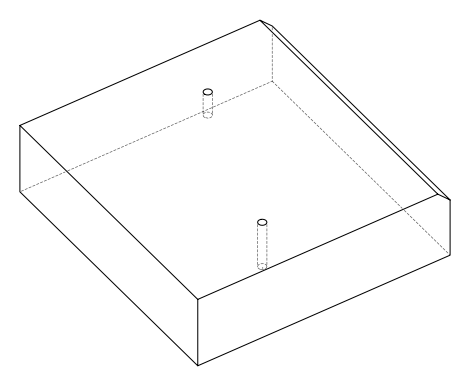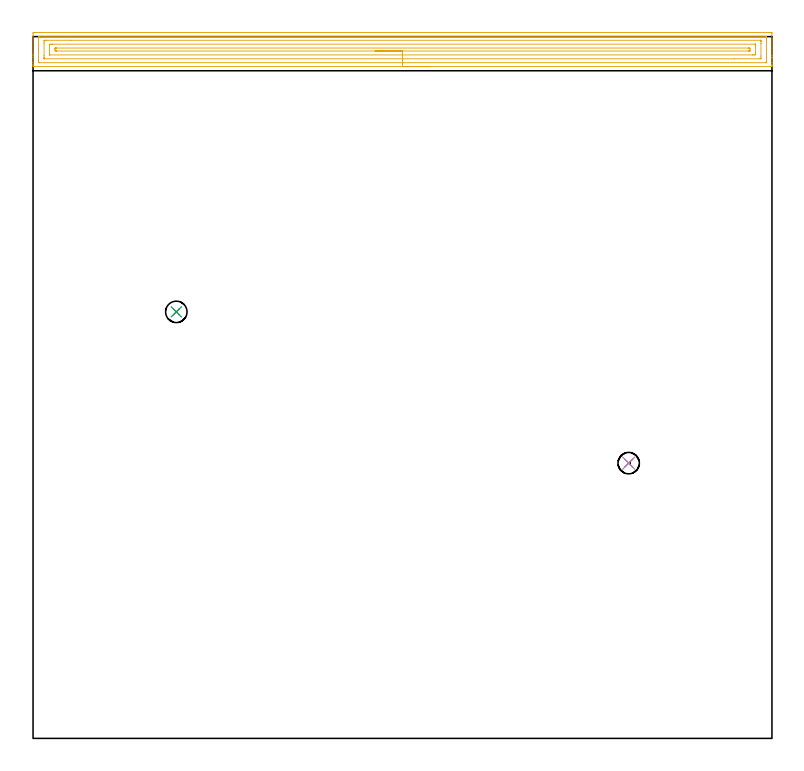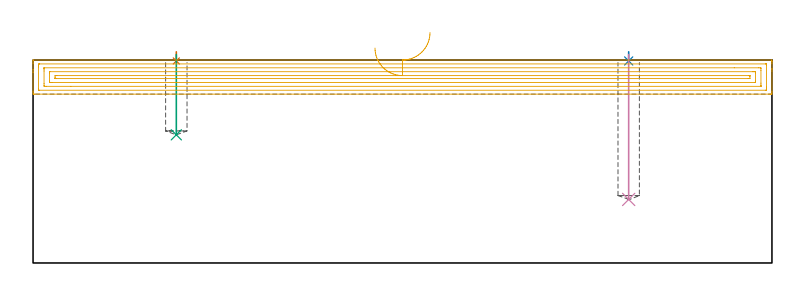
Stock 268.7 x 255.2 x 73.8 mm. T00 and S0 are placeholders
(PLAN: 5 operations, 2 tool changes, 11.4 min)
(1 SPOT_DRILL | STEP1POCKET | NXT0321_9005460120000 | 0.03 min | 0 mm3)
(2 SPOT_DRILL_1 | STEP1POCKET_1 | NXT0321_9005460120000 | 0.03 min | 0 mm3)
(3 DRILL_BLIND_HOLE_INTO_CENTER | STEP1POCKET | NXT0301_049 | 0.12 min | 1250 mm3)
(4 DRILL_BLIND_HOLE_INTO_CENTER_1 | STEP1POCKET_1 | NXT0301_049 | 0.21 min | 2369 mm3)
(5 AREA_MILL | FG_CHAMFER_SURFACE | UGT0205_001 | 10.97 min | 20660 mm3)
(TOOL NXT0321_9005460120000 | NC Spot Drill, 142deg, 12mm, Carbide, Uncoated | D12 PA142 FL30 Z2)
(TOOL NXT0301_049 | Carbide Drill 7.8mm [860.1-0780-039A1-MM 2214] | D7.8 PA140 FL53 Z2)
(TOOL UGT0205_001 | Chamfer Mill 20 x 3 x 45 deg. | D20 FL50 Z2)
(OP 1 SPOT_DRILL)
G17 G21 G94 G90
T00 M6
G54
G17 G0 G90 X52.1 Y155.1 S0 M3
G43 Z83.8 H0
G94 G81 G98 Z73.464 F250. R76.8
G80
M5
M2
(OP 2 SPOT_DRILL_1)
G17 G21 G94 G90
T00 M6
G54
G17 G0 G90 X216.6 Y100.1 S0 M3
G43 Z83.8 H0
G94 G81 G98 Z73.464 F250. R76.8
G80
M5
M2
(OP 3 DRILL_BLIND_HOLE_INTO_CENTER)
G17 G21 G94 G90
T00 M6
G54
G17 G0 G90 X52.1 Y155.1 S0 M3
G43 Z83.8 H1
G94 G81 G98 Z46.6 F250. R75.8
G80
M5
M2
(OP 4 DRILL_BLIND_HOLE_INTO_CENTER_1)
G17 G21 G94 G90
T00 M6
G54
G17 G0 G90 X216.6 Y100.1 S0 M3
G43 Z83.8 H1
G94 G81 G98 Z23.1 F250. R75.8
G80
M5
M2
(OP 5 AREA_MILL)
G17 G21 G94 G90
T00 M6
G54
G17 G0 G90 X144.35 Y244.3 S1061 M3
G43 Z83.8 H0
G94 G1 X144.312 Z82.928 F250.
X144.198 Z82.063
X144.009 Z81.212
X143.747 Z80.38
X143.413 Z79.574
X143.01 Z78.8
X142.542 Z78.064
X142.01 Z77.372
X141.421 Z76.729
X140.778 Z76.139
X140.086 Z75.608
X139.35 Z75.14
X138.576 Z74.737
X137.77 Z74.403
X136.938 Z74.141
X136.086 Z73.952
X135.222 Z73.838
X134.35 Z73.8
X0.149
X0.01 Y244.306 Z73.793
X0. Y244.611 Z73.488
Y245.057 Z73.042
Y245.647 Z72.448
Y247.707 Z70.391
Y248.294 Z69.801
Y248.883 Z69.213
Y255.647 Z62.45
X0.004 Y256.235 Z61.862
X0.009 Y256.691 Z61.406
X0.131 Y256.695 Z61.403
X0.595 Y256.7 Z61.4
X267.636
X268.105 Y256.699 Z61.401
X268.569 Y256.695 Z61.403
X268.691 Y256.691 Z61.406
X268.696 Y256.235 Z61.862
X268.7 Y255.647 Z62.45
Y248.294 Z69.801
Y247.707 Z70.391
Y247.412 Z70.685
Y245.647 Z72.448
Y245.057 Z73.042
Y244.764 Z73.335
Y244.61 Z73.489
X268.69 Y244.306 Z73.793
X268.551 Y244.3 Z73.8
X134.35
Y245.714 Z72.386
X2.378 Y245.715 Z72.385
X2.309
X2.01 Y245.721 Z72.379
X2.007 Y245.817 Z72.283
X2.002 Y246.02 Z72.08
X2. Y246.529 Z71.571
Y246.904 Z71.196
Y254.845 Z63.255
X2.005 Y255.219 Z62.881
X2.009 Y255.268 Z62.832
X2.013 Y255.28 Z62.82
X2.02 Y255.282 Z62.818
X2.069 Y255.284 Z62.816
X2.172 Y255.285 Z62.815
X2.378 Y255.286 Z62.814
X266.322 Y255.285 Z62.815
X266.391
X266.69 Y255.279 Z62.821
X266.693 Y255.183 Z62.917
X266.698 Y254.98 Z63.12
X266.7 Y254.471 Z63.629
Y254.096 Z64.004
X266.699 Y246.155 Z71.945
X266.695 Y245.781 Z72.319
X266.69 Y245.732 Z72.368
X266.686 Y245.72 Z72.38
X266.68 Y245.718 Z72.382
X266.631 Y245.716 Z72.384
X266.528 Y245.715 Z72.385
X266.322 Y245.714 Z72.386
X134.35
Y247.128 Z70.972
X4.162 Y247.129 Z70.971
X4.066 Y247.13 Z70.97
X4.033 Y247.132 Z70.968
X4.019 Y247.135 Z70.965
X4.01 Y247.147 Z70.953
X4.005 Y247.252 Z70.848
X4.002 Y247.412 Z70.688
X4. Y247.571 Z70.529
Y248.294 Z69.806
Y252.866 Z65.234
X4.005 Y253.588 Z64.512
X4.009 Y253.74 Z64.36
X4.028 Y253.865 Z64.235
X4.162 Y253.866 Z64.234
X4.768 Y253.871 Z64.229
X13.74 Y253.872 Z64.228
X264.538 Y253.871 Z64.229
X264.634 Y253.87 Z64.23
X264.667 Y253.868 Z64.232
X264.681 Y253.865 Z64.235
X264.69 Y253.853 Z64.247
X264.695 Y253.748 Z64.352
X264.698 Y253.588 Z64.512
X264.7 Y253.429 Z64.671
Y252.706 Z65.394
Y248.134 Z69.966
X264.695 Y247.412 Z70.688
X264.691 Y247.26 Z70.84
X264.672 Y247.135 Z70.965
X264.538 Y247.134 Z70.966
X263.932 Y247.129 Z70.971
X254.998 Y247.128 Z70.972
X134.35
Y248.543 Z69.557
X6.106
X6.058 Y248.544 Z69.556
X6.024 Y248.547 Z69.553
X6.011 Y248.549 Z69.551
X6.009 Y248.566 Z69.534
X6.004 Y248.751 Z69.349
X6. Y249.122 Z68.978
Y251.769 Z66.331
X6.001 Y251.824 Z66.276
X6.006 Y252.238 Z65.862
X6.01 Y252.438 Z65.662
X6.203 Y252.451 Z65.649
X6.837 Y252.456 Z65.644
X7.089 Y252.457 Z65.643
X262.594
X262.642 Y252.456 Z65.644
X262.676 Y252.453 Z65.647
X262.689 Y252.451 Z65.649
X262.691 Y252.434 Z65.666
X262.696 Y252.249 Z65.851
X262.7 Y251.878 Z66.222
Y249.231 Z68.869
X262.699 Y249.176 Z68.924
X262.694 Y248.762 Z69.338
X262.69 Y248.562 Z69.538
X262.497 Y248.549 Z69.551
X261.863 Y248.544 Z69.556
X261.611 Y248.543 Z69.557
X134.35
Y249.957 Z68.143
X8.62
X8.517 Y249.959 Z68.141
X8.312 Y249.964 Z68.136
X8.01 Y249.978 Z68.122
X8.007 Y250.059 Z68.041
X8.001 Y250.672 Z67.428
X8.003 Y250.941 Z67.159
X8.007 Y251.017 Z67.083
X8.009 Y251.031 Z67.069
X8.072 Y251.036 Z67.064
X8.208 Y251.04 Z67.06
X8.414 Y251.043 Z67.057
X8.517
X260.08
X260.183 Y251.041 Z67.059
X260.388 Y251.036 Z67.064
X260.69 Y251.022 Z67.078
X260.693 Y250.941 Z67.159
X260.699 Y250.328 Z67.772
X260.697 Y250.059 Z68.041
X260.693 Y249.983 Z68.117
X260.691 Y249.969 Z68.131
X260.628 Y249.964 Z68.136
X260.492 Y249.96 Z68.14
X260.286 Y249.957 Z68.143
X260.183
X134.35
X133.478 Z68.181
X132.614 Z68.295
X131.762 Z68.484
X130.93 Z68.746
X130.124 Z69.08
X129.35 Z69.483
X128.614 Z69.952
X127.922 Z70.483
X127.279 Z71.072
X126.69 Z71.715
X126.158 Z72.407
X125.69 Z73.143
X125.287 Z73.917
X124.953 Z74.723
X124.691 Z75.555
X124.502 Z76.407
X124.388 Z77.272
X124.35 Z78.143
G0 Z83.8
M5
M2
